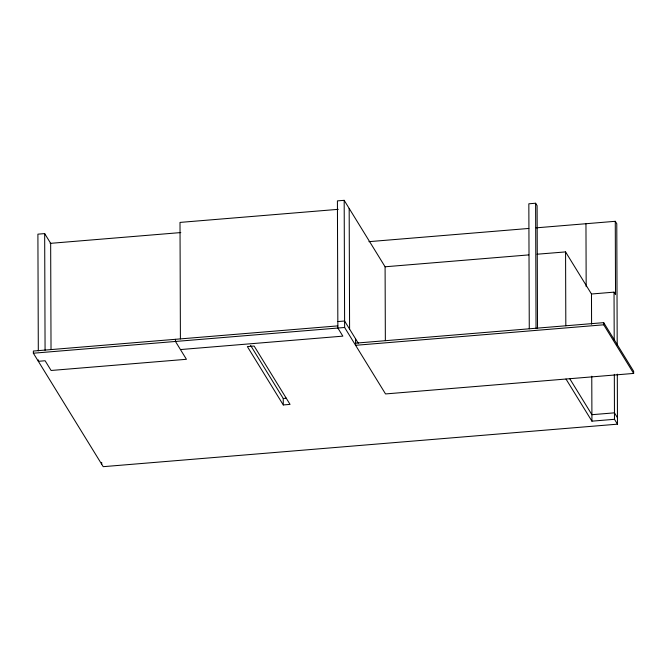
<?xml version="1.0" encoding="UTF-8"?>
<svg xmlns="http://www.w3.org/2000/svg" width="667" height="667" viewBox="0 0 667 667"><rect width="100%" height="100%" fill="white"/><g stroke="black" fill="none" stroke-linecap="round" stroke-linejoin="round"><path stroke-width="1" d="M385.351 340.654L385.092 266.783L344.18 200.325L337.419 200.884L337.861 328.039L342.846 336.143L180.449 349.566M51.026 349.45L50.659 243.322L44.672 233.6L37.902 234.159L38.311 350.825M338.269 209.33L180.007 222.411L180.407 338.944M50.117 243.372L180.807 232.566M537.527 328.589L537.102 205.669L535.609 203.235L528.839 203.794L529.273 328.798M368.926 241.662L528.839 228.447M536.11 227.847L615.274 221.302L616.775 223.728L617.2 345.089M385.092 266.783L528.789 254.902M537.06 254.219L565.566 251.909L591.479 294.014L591.587 324.187M591.479 294.014L614.04 292.146L615.533 294.581L615.274 221.302M337.835 321.569L344.606 321.01L358.304 343.263M337.852 325.88L33.35 351.05L33.358 353.21L103.202 466.675L617.475 424.17L617.3 374.137M33.358 353.21L344.631 327.48L385.534 393.939L633.65 373.428L633.642 371.277L603.71 322.645L355.594 343.155M633.65 373.428L603.718 324.796L355.603 345.306L355.578 338.844M250.6 345.431L283.25 398.482L286.368 398.224M283.275 404.944L290.045 404.385L254.127 346.031L247.357 346.59L283.275 404.944L283.25 398.482M565.983 379.023L591.929 421.169L614.482 419.301L617.475 424.17M617.45 417.7L614.457 412.84L591.904 414.699L569.743 378.706M614.04 292.146L614.207 340.003M614.324 374.345L614.482 419.301M603.71 322.645L603.718 324.796M591.771 376.205L591.929 421.169M585.959 223.728L586.176 286.685M565.566 251.909L565.824 325.779M535.609 203.235L536.043 328.239M349.175 208.429L349.591 329.114M344.18 200.325L344.631 327.48M175.454 339.311L175.463 341.462L186.435 359.296L51.101 370.477L45.114 360.755L38.344 361.314L38.344 359.88M101.701 462.398L101.709 464.249M44.672 233.6L45.073 350.267"/></g></svg>
